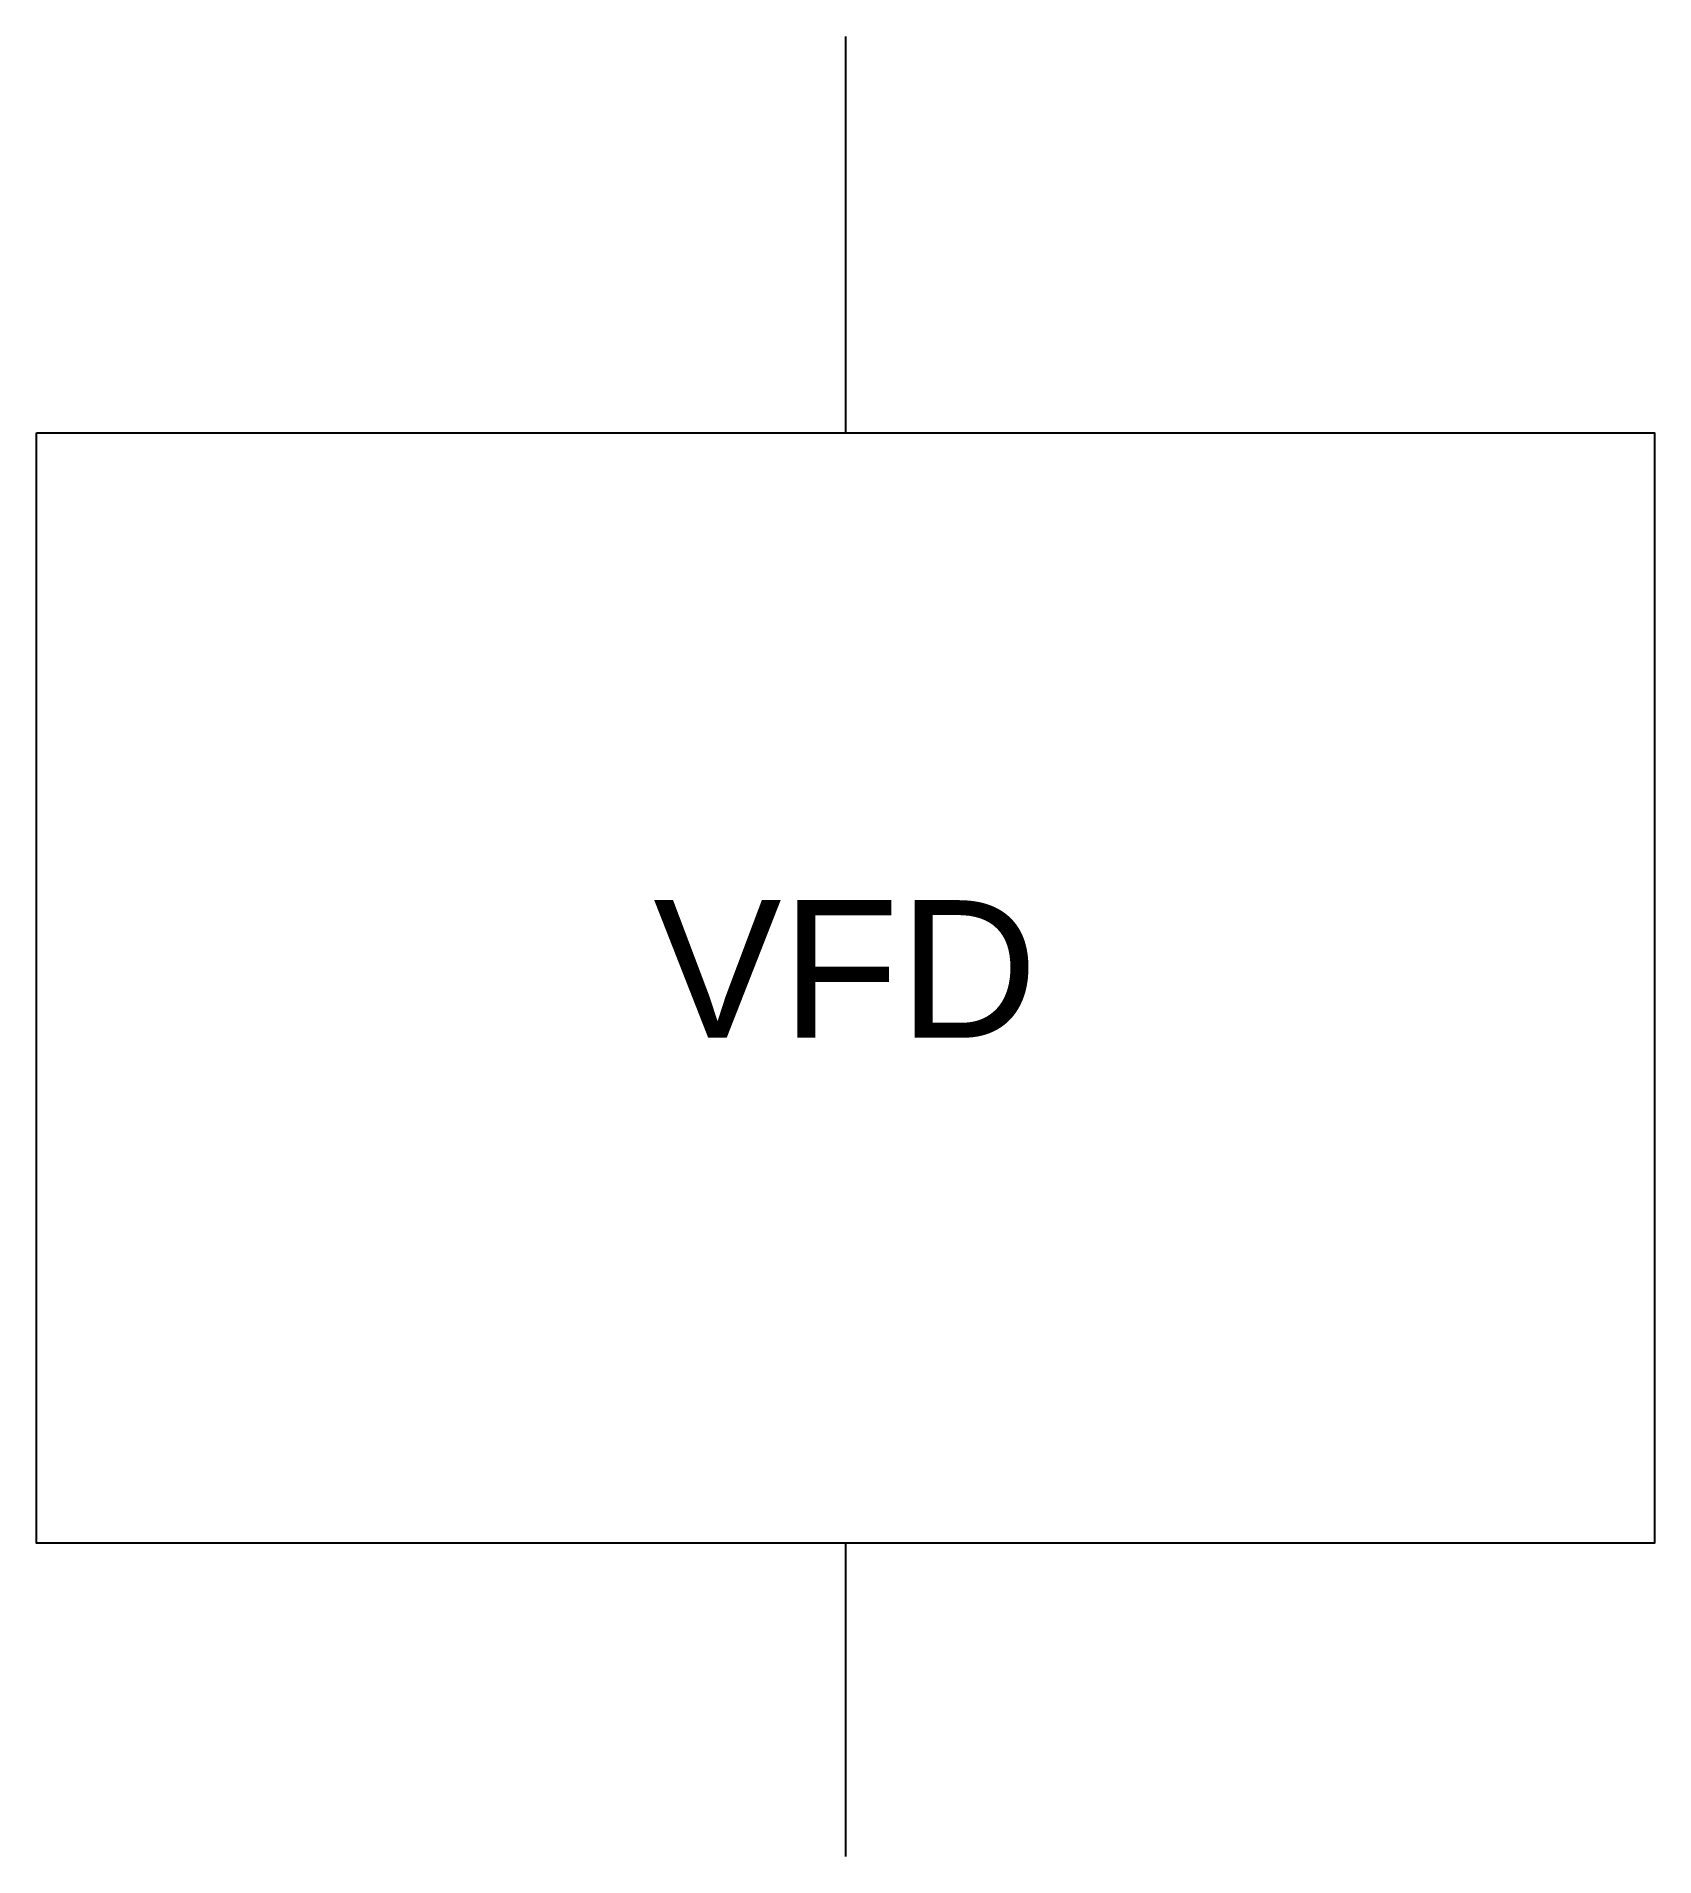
# Model space of a CAD drawing. Header units: millimetres. Extents: x -10 to 10, y -22.5 to 0.
import ezdxf
from ezdxf.enums import TextEntityAlignment as Align

# ---------------------------------------------------------------- set-up
doc = ezdxf.new("R2010")
doc.units = ezdxf.units.MM
doc.layers.get('0').update_dxf_attribs({"linetype": 'CONTINUOUS'})
doc.styles.add('ARIAL', font='arial.ttf')

# ---------------------------------------------------------------- blocks, each defined once
blk = doc.blocks.new('291_E_LV_SLD_IEC60617_vfd')
at = {"true_color": 0x0000ff}
for p, q in [((0, 0), (0, -4.902)), ((0, -18.627), (0, -22.5))]:
    blk.add_line(p, q, dxfattribs=at)
blk.add_lwpolyline([(-10, -4.902), (10, -4.902), (10, -18.627), (-10, -18.627)], close=True, dxfattribs=at)
at = {"true_color": 0x0000ff, "style": 'ARIAL'}
blk.add_text('VFD', height=1.7, dxfattribs=at).set_placement((0, -12.377), align=Align.CENTER)
blk.add_attdef('TAG', text='', height=2.5, dxfattribs=at).set_placement((-12, -2.2), align=Align.RIGHT)
at = {"color": 7, "style": 'ARIAL'}
for tag, p in [('RATED_CURRENT', (-12, -9)), ('POWER_KW', (-12, -12)), ('VOLTAGE', (-12, -15)), ('MANUFACTURER', (-12, -18))]:
    blk.add_attdef(tag, text='', height=1.7, dxfattribs=at).set_placement(p, align=Align.RIGHT)

msp = doc.modelspace()

# ---------------------------------------------------------------- block references
msp.add_blockref('291_E_LV_SLD_IEC60617_vfd', (0, 0))

doc.saveas('drawing.dxf')
